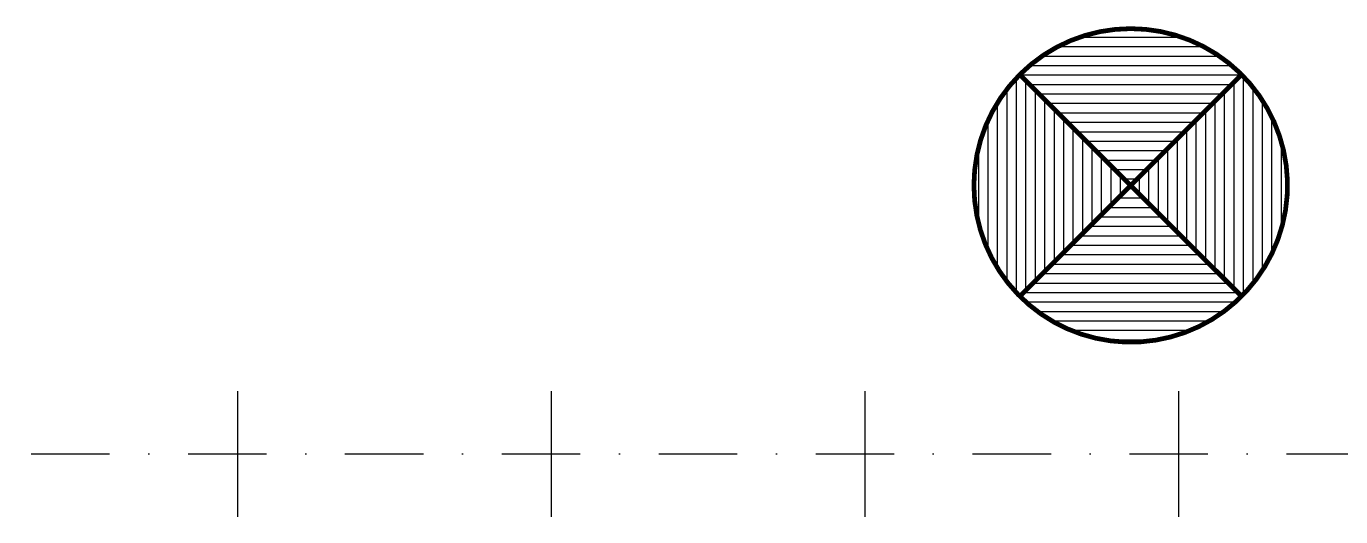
# Model space of a CAD drawing. Header units: millimetres. Extents: x 1084702 to 1166801, y 36632 to 124519.
# Drawn here: x 1102556 to 1104651, y 78457 to 79239 of the extents above; entities that cross this region are included whole.
import ezdxf

# ---------------------------------------------------------------- set-up
doc = ezdxf.new("R2010")
doc.units = ezdxf.units.MM
doc.header["$LTSCALE"] = 250
doc.linetypes.add('DASHDOT', pattern=[1, 0.5, -0.25, 0, -0.25])
doc.layers.get('0').update_dxf_attribs({"color": 255})
for name, color, linetype in [('%symbol', 1, 'Continuous'), ('SAFECO2', 50, 'Continuous'), ('SAFECO7', 255, 'Continuous')]:
    doc.layers.add(name, color=color, linetype=linetype)
pattern_1 = [(90, (-22923.392, -82019.804), (-18.095804, 1e-15), [])]

# ---------------------------------------------------------------- blocks, each defined once
blk = doc.blocks.new('A$C64097268')
for p, q in [((10500, -100), (10500, 100)), ((11000, -100), (11000, 100)), ((11500, -100), (11500, 100)), ((12000, -100), (12000, 100))]:
    blk.add_line(p, q)
at = {"linetype": 'DASHDOT'}
blk.add_line((-2084.2, 0), (35128.7, 0), dxfattribs=at)
blk = doc.blocks.new('S.4.22B_SYMB')
at = {"layer": 'SAFECO2'}
h = blk.add_hatch(dxfattribs=at)
h.set_pattern_fill('_USER', color=256, scale=18.095804, style=0, pattern_type=0)
h.set_pattern_definition([(0, (-22923.392, -82019.804), (0, 18.095804), [])])
h.paths.add_polyline_path([(212, 212, 0.414214), (-212, 212), (0, 0)])
h.paths.add_polyline_path([(212, -212), (0, 0), (-212, -212, 0.414214)])
at = {"layer": 'SAFECO7'}
h = blk.add_hatch(dxfattribs=at)
h.set_pattern_fill('_USER', color=256, scale=18.095804, angle=90, style=0, pattern_type=0)
h.set_pattern_definition(pattern_1)
edge = h.paths.add_edge_path()
edge.add_line((0, 0), (-212, 212))
edge.add_arc((0, 0), 299.9, 135, 225)
edge.add_line((-212, -212), (0, 0))
h = blk.add_hatch(dxfattribs=at)
h.set_pattern_fill('_USER', color=256, scale=18.095804, angle=90, style=0, pattern_type=0)
h.set_pattern_definition(pattern_1)
edge = h.paths.add_edge_path()
edge.add_line((0, 0), (212, -212))
edge.add_arc((0, 0), 299.9, 315, 405)
edge.add_line((212, 212), (0, 0))
for p, q in [((0, 0), (-212, 212)), ((-299.9, 0), (-299.9, 0)), ((0, 0), (-212, -212))]:
    blk.add_line(p, q, dxfattribs=at)
at = {"layer": 'SAFECO7', "const_width": 9.05}
blk.add_lwpolyline([(-299.9, 0, 2.414243), (0, 299.9, 0.414213)], format="xyb", close=True, dxfattribs=at)
for points in [[(212, 212), (0, 0), (-212, -212)], [(212, -212), (0, 0), (-212, 212)]]:
    blk.add_lwpolyline(points, dxfattribs=at)
at = {"layer": 'SAFECO7'}
blk.add_circle((0, 0), 299.9, dxfattribs=at)
for start, end in [(135, 225), (315, 45)]:
    blk.add_arc((0, 0), 299.9, start, end, dxfattribs=at)

msp = doc.modelspace()

# ---------------------------------------------------------------- block references
at = {"layer": '%symbol', "xscale": 0.8333333333329453, "yscale": 0.8333333333329453, "zscale": 0.8333333333329453}
msp.add_blockref('S.4.22B_SYMB', (1104315.9, 78985), dxfattribs=at)
msp.add_blockref('A$C64097268', (1092392.6, 78556.8))

doc.saveas('drawing.dxf')
